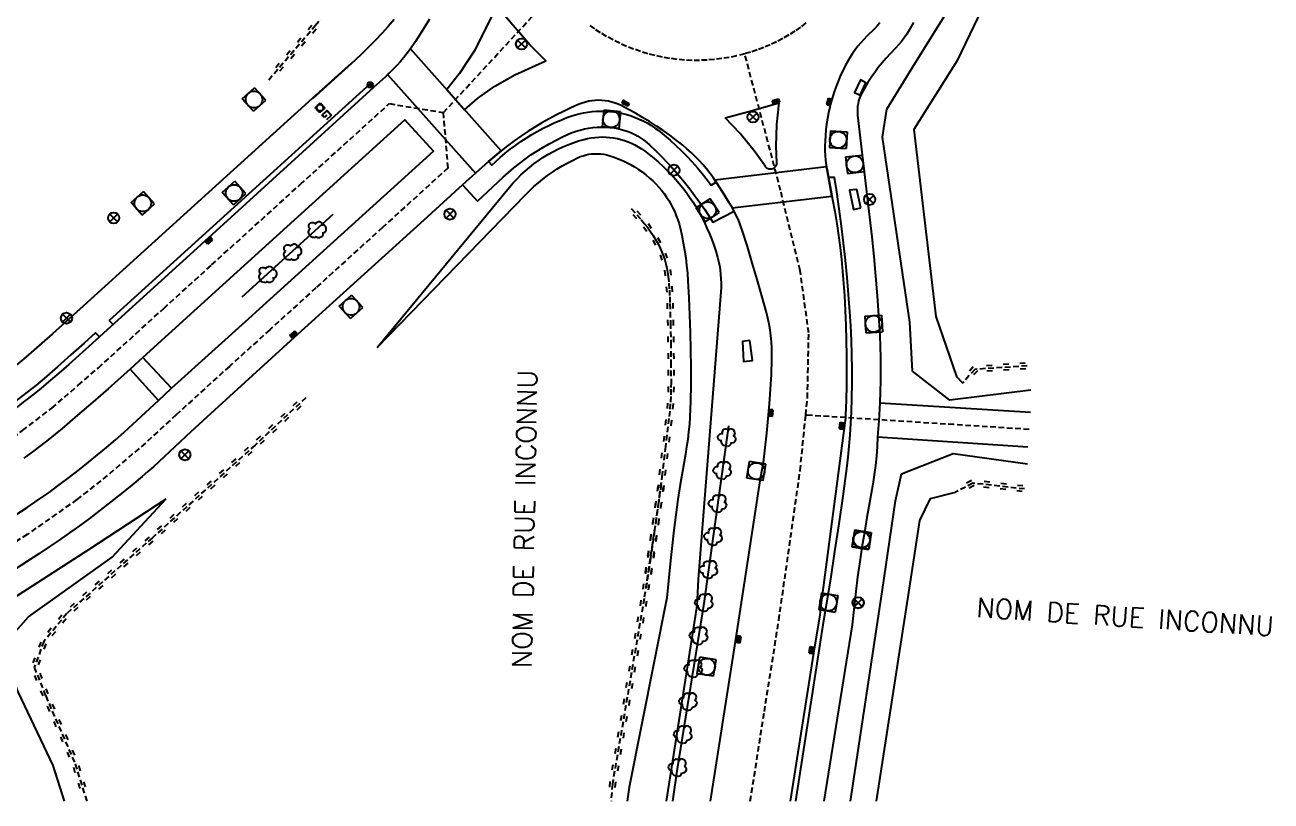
# Model space of a CAD drawing. Header units: millimetres. Extents: x 133000 to 133482, y 131000 to 131989.
# Drawn here: x 133314.9 to 133426.9, y 131000 to 131069.8 of the extents above; entities that cross this region are included whole.
import ezdxf
from ezdxf.enums import TextEntityAlignment as Align

# ---------------------------------------------------------------- set-up
doc = ezdxf.new("R2010")
doc.units = ezdxf.units.MM
doc.linetypes.add('DASHED', pattern=[0.75, 0.5, -0.25])
doc.layers.get('0').update_dxf_attribs({"linetype": 'CONTINUOUS'})
for name, color, linetype in [('W0001', 6, 'DASHED'), ('W0008', 7, 'CONTINUOUS'), ('W0014', 7, 'CONTINUOUS'), ('W0015', 2, 'CONTINUOUS'), ('W0020', 2, 'CONTINUOUS'), ('W0210', 2, 'CONTINUOUS'), ('W0211', 2, 'CONTINUOUS'), ('W0212', 2, 'CONTINUOUS'), ('W0213', 2, 'CONTINUOUS'), ('W0220', 5, 'DASHED'), ('W0302', 3, 'CONTINUOUS'), ('W0400', 7, 'CONTINUOUS'), ('W0412', 7, 'CONTINUOUS'), ('W0420', 7, 'CONTINUOUS'), ('W0421', 7, 'CONTINUOUS'), ('W0469', 7, 'CONTINUOUS'), ('W0856', 7, 'CONTINUOUS'), ('W0989', 7, 'CONTINUOUS')]:
    doc.layers.add(name, color=color, linetype=linetype)
doc.styles.get("Standard").update_dxf_attribs({"font": 'romans.shx', "width": 0.85})

# ---------------------------------------------------------------- blocks, each defined once
blk = doc.blocks.new('t412')
for p, q in [((-0.3, 1.2), (0.3, 1.2)), ((-0.3, 1.2), (-0.3, 0.6)), ((-0.3, 0.6), (0.3, 0.6)), ((-0.3, 0.3), (0.3, 0.3)), ((-0.3, -0.3), (-0.3, 0.3)), ((0, 0.9), (0.3, 0.9)), ((0.3, 0.9), (0.3, 0.6)), ((0.3, 0.3), (0.3, -0.3)), ((0.3, -0.3), (-0.3, -0.3))]:
    blk.add_line(p, q)
blk.add_ellipse((0, 0), major_axis=(0.212, 0.212), ratio=1, start_param=5.497787, end_param=11.780972)
blk = doc.blocks.new('T420')
for p, q in [((0.75, 0.75), (-0.75, 0.75)), ((-0.75, 0.75), (-0.75, -0.75)), ((0.75, 0.75), (0.75, -0.75)), ((0.75, -0.75), (-0.75, -0.75))]:
    blk.add_line(p, q)
blk.add_ellipse((0, 0), major_axis=(-0.53, 0.53), ratio=1, start_param=3.926991, end_param=10.210176)
blk = doc.blocks.new('T400')
for p, q in [((-0.15, 0.3), (0.15, 0.3)), ((-0.15, -0.25), (-0.15, 0.3)), ((-0.15, 0.15), (0.15, 0.15)), ((-0.15, 0), (0.15, 0)), ((0.15, 0.3), (0.15, -0.25)), ((-0.15, -0.15), (0.15, -0.15)), ((-0.15, -0.25), (-0.15, -0.3)), ((-0.15, -0.3), (0.15, -0.3)), ((0.15, -0.3), (0.15, -0.25))]:
    blk.add_line(p, q)
blk = doc.blocks.new('T469')
at = {"color": 0, "linetype": 'Continuous', "flags": 128}
for points in [[(-0.35, 0.35), (0.35, -0.35)], [(-0.35, -0.35), (0.35, 0.35)]]:
    blk.add_lwpolyline(points, dxfattribs=at)
at = {"color": 0, "linetype": 'Continuous'}
blk.add_circle((0, 0), 0.5, dxfattribs=at)
blk = doc.blocks.new('T856')
for p, q in [((-0.125, 0), (0.125, 0)), ((0, 0.125), (0, -0.125))]:
    blk.add_line(p, q)
blk.add_ellipse((0, 0), major_axis=(-0.177, 0.177), ratio=1, start_param=3.9269908, end_param=10.2101761)
blk = doc.blocks.new('t220o')
at = {"color": 0, "linetype": 'Continuous'}
for p, q in [((-0.25, 0.25), (0.25, 0.25)), ((-0.25, -0.25), (0.25, -0.25))]:
    blk.add_line(p, q, dxfattribs=at)
blk = doc.blocks.new('t302o')
for p, q in [((-0.8, 0.51), (-0.86, 0.34)), ((-0.86, 0.34), (-0.86, 0.17)), ((-0.86, 0.17), (-0.74, 0.06)), ((-0.69, 0.63), (-0.8, 0.51)), ((-0.8, -0.06), (-0.74, 0.06)), ((-0.74, 0.06), (-0.69, 0.11)), ((-0.57, 0.69), (-0.69, 0.63)), ((-0.46, 0.69), (-0.57, 0.69)), ((-0.29, 0.63), (-0.46, 0.69)), ((-0.29, 0.63), (-0.17, 0.74)), ((-0.23, 0.57), (-0.29, 0.63)), ((-0.17, 0.74), (-0.06, 0.8)), ((-0.06, 0.8), (0.06, 0.8)), ((0.06, 0.8), (0.23, 0.74)), ((0.23, 0.74), (0.34, 0.63)), ((0.34, 0.63), (0.4, 0.51)), ((0.46, 0.46), (0.34, 0.46)), ((0.4, 0.51), (0.4, 0.46)), ((0.57, 0.4), (0.46, 0.46)), ((0.57, 0.4), (0.69, 0.29)), ((0.69, 0.29), (0.74, 0.17)), ((0.74, 0.06), (0.69, -0.17)), ((0.74, 0.17), (0.74, 0.06)), ((-0.8, -0.17), (-0.8, -0.06)), ((-0.8, -0.23), (-0.8, -0.17)), ((-0.74, -0.34), (-0.8, -0.23)), ((-0.69, -0.4), (-0.74, -0.34)), ((-0.51, -0.46), (-0.69, -0.4)), ((-0.4, -0.46), (-0.51, -0.46)), ((-0.4, -0.46), (-0.34, -0.46)), ((-0.34, -0.46), (-0.34, -0.4)), ((-0.34, -0.51), (-0.34, -0.46)), ((-0.29, -0.63), (-0.34, -0.51)), ((-0.17, -0.74), (-0.29, -0.63)), ((-0.06, -0.8), (-0.17, -0.74)), ((0.06, -0.8), (-0.06, -0.8)), ((0.17, -0.74), (0.06, -0.8)), ((0.23, -0.69), (0.17, -0.74)), ((0.29, -0.46), (0.23, -0.46)), ((0.29, -0.63), (0.23, -0.69)), ((0.46, -0.4), (0.29, -0.46)), ((0.34, -0.51), (0.29, -0.63)), ((0.34, -0.51), (0.34, -0.46)), ((0.57, -0.34), (0.46, -0.4)), ((0.63, -0.29), (0.57, -0.34)), ((0.69, -0.17), (0.63, -0.29))]:
    blk.add_line(p, q)

msp = doc.modelspace()

# ---------------------------------------------------------------- linework, layer by layer
at = {"layer": 'W0001'}
for points in [[(133352.53, 131061.88), (133362.6, 131072.78)], [(133385.11, 131069.93), (133384.61, 131069.55), (133384.1, 131069.2), (133383.56, 131068.86), (133383.02, 131068.54), (133382.46, 131068.25), (133381.9, 131067.98), (133381.32, 131067.73), (133380.73, 131067.51), (133380.14, 131067.31), (133379.61, 131067.16), (133378.88, 131066.97), (133378.22, 131066.83), (133377.56, 131066.73), (133376.89, 131066.65), (133376.22, 131066.59), (133375.55, 131066.57), (133374.87, 131066.57), (133374.2, 131066.6), (133373.53, 131066.66), (133372.86, 131066.75), (133372.2, 131066.86), (133371.54, 131067), (133370.89, 131067.17), (133370.25, 131067.37), (133369.61, 131067.59), (133368.99, 131067.83), (133368.37, 131068.11), (133367.77, 131068.41), (133367.18, 131068.73), (133366.64, 131069.05), (133366.12, 131069.4), (133365.61, 131069.77)], [(133380.11, 131000), (133381.37, 131008.04), (133382.67, 131016.26), (133384.59, 131029.7), (133385.09, 131034.69), (133385.24, 131036.21), (133385.36, 131042.08), (133384.59, 131047.68), (133382.83, 131054.88), (133379.61, 131067.16)], [(133263.64, 131000), (133266.44, 131001.81), (133280.5, 131010.88), (133294.59, 131020.02), (133302.06, 131024.87), (133309.9, 131029.96), (133312.02, 131031.37), (133314.68, 131033.3), (133317.31, 131035.32), (133319.69, 131037.37), (133321.5, 131038.95), (133324.86, 131041.99), (133327.37, 131044.28), (133331.68, 131048.19), (133339.66, 131055.43), (133347.65, 131062.68), (133352.53, 131061.88)], [(133352.93, 131056.9), (133352.53, 131061.88)], [(133352.93, 131056.9), (133347.04, 131051.55), (133341.05, 131046.12), (133336.9, 131042.35), (133333.28, 131039.07), (133328.49, 131034.72), (133325.72, 131032.17), (133322.3, 131029.25), (133319.57, 131027.09), (133315.1, 131023.97), (133306.44, 131018.36), (133297.78, 131012.75), (133290.91, 131008.3), (133280.18, 131001.36), (133278.08, 131000)], [(133405.18, 131033.4), (133398.41, 131033.83), (133385.09, 131034.69)]]:
    msp.add_lwpolyline(points, dxfattribs=at)
at = {"layer": 'W0008'}
for points in [[(133351.28, 131070.27), (133350.44, 131068.93), (133350, 131068.26), (133349.55, 131067.6), (133349.27, 131067.21), (133348.97, 131066.84), (133348.66, 131066.47), (133348.34, 131066.12), (133347.83, 131065.61), (133347.31, 131065.1), (133346.78, 131064.61), (133346.24, 131064.14)], [(133391.75, 131069.95), (133391.53, 131069.69), (133391.29, 131069.44), (133390.59, 131068.75), (133390.31, 131068.46), (133390.04, 131068.16), (133389.78, 131067.85), (133389.53, 131067.53), (133389.3, 131067.2), (133389.08, 131066.86), (133388.87, 131066.51), (133388.68, 131066.15), (133388.45, 131065.7), (133388.23, 131065.24), (133388.03, 131064.77), (133387.85, 131064.3), (133387.68, 131063.82), (133387.52, 131063.34), (133387.38, 131062.85), (133387.26, 131062.35), (133387.14, 131061.85), (133387.05, 131061.35), (133386.97, 131060.84), (133386.91, 131060.33), (133386.86, 131059.82), (133386.83, 131059.31), (133386.82, 131058.88), (133386.82, 131058.45), (133386.85, 131058.02), (133386.88, 131057.59), (133386.94, 131057.16), (133387.01, 131056.74), (133387.51, 131054.06), (133387.7, 131052.99), (133387.88, 131051.92), (133388.03, 131050.84), (133388.18, 131049.76), (133388.3, 131048.68), (133388.41, 131047.59), (133388.5, 131046.51), (133388.57, 131045.42), (133388.65, 131044.08), (133388.7, 131042.74), (133388.74, 131041.4), (133388.76, 131040.06), (133388.77, 131038.71), (133388.76, 131037.37), (133388.73, 131036.03), (133388.68, 131034.69), (133388.68, 131034.57), (133388.66, 131034.44), (133387.57, 131026.02), (133386.46, 131017.6), (133386.35, 131016.71), (133385.88, 131013.85), (133383.69, 131000)], [(133346.24, 131064.14), (133330.7, 131050), (133320.64, 131040.84), (133319.74, 131040.04), (133318.84, 131039.24), (133317.93, 131038.46), (133317.02, 131037.68), (133316.31, 131037.09), (133315.59, 131036.51), (133314.87, 131035.94), (133314.13, 131035.38), (133313.34, 131034.79), (133312.55, 131034.21), (133311.74, 131033.64), (133310.91, 131033.07), (133310.08, 131032.5), (133309.24, 131031.95), (133293.55, 131021.77), (133265.37, 131003.49), (133259.99, 131000)], [(133381.06, 131029.17), (133381.28, 131030.43), (133381.45, 131031.74), (133381.59, 131033.06), (133381.72, 131034.38), (133381.83, 131035.7), (133381.92, 131037.03), (133382, 131038.35), (133382.05, 131039.67), (133382.05, 131040.21), (133382.04, 131040.75), (133382.01, 131041.28), (133381.96, 131041.81), (133381.89, 131042.35), (133381.79, 131042.87), (133381.68, 131043.4), (133381.55, 131043.92), (133381.15, 131045.4), (133380.73, 131046.88), (133380.29, 131048.36), (133379.85, 131049.83), (133379.39, 131051.3), (133379.26, 131051.65), (133379.13, 131052.01), (133378.98, 131052.35), (133378.82, 131052.69), (133378.65, 131053.03), (133378.44, 131053.41), (133378.21, 131053.78), (133377.63, 131054.7), (133377.05, 131055.61), (133376.77, 131056.03), (133376.47, 131056.43), (133376.16, 131056.83), (133375.84, 131057.21), (133375.5, 131057.58), (133375.15, 131057.94), (133374.79, 131058.29), (133374.41, 131058.63), (133374.03, 131058.95), (133373.45, 131059.4), (133372.87, 131059.84), (133372.27, 131060.26), (133371.67, 131060.67), (133371.05, 131061.07), (133370.43, 131061.45), (133369.8, 131061.81), (133369.15, 131062.16), (133368.5, 131062.5), (133368.23, 131062.62), (133367.95, 131062.73), (133367.66, 131062.82), (133367.37, 131062.89), (133367.07, 131062.94), (133366.77, 131062.97), (133366.47, 131062.98), (133366.17, 131062.97), (133365.87, 131062.94), (133365.58, 131062.89), (133365.28, 131062.82), (133365, 131062.73), (133364.72, 131062.62), (133364.03, 131062.32), (133363.36, 131062.01), (133362.69, 131061.68), (133362.03, 131061.33), (133361.38, 131060.96), (133360.74, 131060.58), (133360.11, 131060.18), (133359.49, 131059.77), (133358.88, 131059.34), (133358.29, 131058.89), (133357.7, 131058.43), (133357.13, 131057.96), (133356.56, 131057.47), (133354.23, 131055.38), (133350.77, 131052.21), (133338.77, 131041.35), (133331.24, 131034.5), (133329.8, 131033.18), (133328.36, 131031.84), (133326.92, 131030.5), (133326.44, 131030.05), (133325.94, 131029.61), (133325.44, 131029.18), (133324.51, 131028.4), (133323.57, 131027.64), (133322.62, 131026.88), (133321.66, 131026.14), (133320.7, 131025.41), (133319.8, 131024.75), (133318.89, 131024.1), (133317.98, 131023.46), (133317.06, 131022.84), (133316.13, 131022.23), (133298.5, 131010.8)], [(133314.08, 131025.72), (133315.08, 131026.38), (133316.07, 131027.06), (133317.06, 131027.74), (133317.98, 131028.41), (133318.9, 131029.1), (133319.8, 131029.8), (133320.62, 131030.45), (133321.43, 131031.11), (133322.23, 131031.78), (133323.03, 131032.46), (133323.81, 131033.16), (133324.58, 131033.86), (133326.91, 131036.01), (133328.06, 131037.1), (133335.03, 131043.36), (133351.62, 131058.41), (133349.05, 131061.22), (133332.66, 131046.38), (133325.5, 131039.88), (133324.37, 131038.83), (133322.37, 131037.06), (133321, 131035.86), (133319.62, 131034.67), (133318.23, 131033.49), (133317.61, 131032.97), (133316.97, 131032.46), (133316.33, 131031.96), (133315.56, 131031.38), (133314.79, 131030.82)], [(133391.74, 131035.8), (133405.31, 131034.94)], [(133391.54, 131032.74), (133405.05, 131031.85)], [(133376.53, 131000), (133378.87, 131014.92), (133381.06, 131029.17)]]:
    msp.add_lwpolyline(points, dxfattribs=at)
at = {"layer": 'W0014'}
for points in [[(133348.1, 131070.24), (133347.54, 131069.6), (133346.97, 131068.98), (133346.39, 131068.37), (133345.79, 131067.76), (133345.18, 131067.17), (133344.57, 131066.59), (133340.76, 131063.1)], [(133394.78, 131069.96), (133394.38, 131069.27), (133394.17, 131068.93), (133393.94, 131068.6), (133393.7, 131068.28), (133393.44, 131067.97), (133393.17, 131067.67), (133392.68, 131067.16), (133392.31, 131066.76), (133391.96, 131066.35), (133391.61, 131065.92), (133391.29, 131065.48), (133390.97, 131065.03), (133390.68, 131064.57), (133390.4, 131064.1), (133390.13, 131063.63), (133390.02, 131063.4), (133389.93, 131063.16), (133389.85, 131062.92), (133389.8, 131062.67), (133389.76, 131062.42), (133389.74, 131062.17), (133389.74, 131061.91), (133389.76, 131061.66), (133390.83, 131052.48), (133391.03, 131050.71), (133391.21, 131048.94), (133391.37, 131047.18), (133391.51, 131045.41), (133391.63, 131043.63), (133391.74, 131041.86), (133391.78, 131040.85), (133391.81, 131039.83), (133391.82, 131038.81), (133391.81, 131037.8), (133391.78, 131036.78), (133391.74, 131035.8), (133391.65, 131034.18), (133391.54, 131032.74), (133391.51, 131031.86), (133391.44, 131031.01), (133391.35, 131030.16), (133391.24, 131029.32), (133391.12, 131028.48), (133390.98, 131027.64), (133390.83, 131026.8), (133390.59, 131025.48), (133390.36, 131024.15), (133390.14, 131022.83), (133389.94, 131021.49), (133389.76, 131020.16), (133389.59, 131018.83), (133389.44, 131017.49), (133389.26, 131015.83), (133386.73, 131000)], [(133344.25, 131066.32), (133340.71, 131063.13), (133318.53, 131043.04), (133317.36, 131041.98), (133316.17, 131040.94), (133314.98, 131039.91), (133314.25, 131039.31), (133313.52, 131038.71), (133312.78, 131038.13), (133312, 131037.54), (133311.2, 131036.95), (133310.4, 131036.38), (133309.43, 131035.7), (133308.45, 131035.04), (133307.46, 131034.39), (133291.92, 131024.26), (133261.78, 131004.76), (133254.44, 131000)], [(133346.24, 131064.14), (133345.93, 131064.45), (133342.4, 131061.26), (133322.46, 131043.2)], [(133356.56, 131057.47), (133356.88, 131057.15), (133357.2, 131057.45), (133357.63, 131057.84), (133358.08, 131058.22), (133358.53, 131058.58), (133359, 131058.93), (133359.48, 131059.27), (133359.96, 131059.59), (133360.46, 131059.9), (133360.96, 131060.19), (133361.48, 131060.47), (133362, 131060.73), (133362.52, 131060.98), (133363.06, 131061.21), (133363.6, 131061.43), (133363.97, 131061.56), (133364.35, 131061.67), (133364.73, 131061.77), (133365.11, 131061.85), (133365.5, 131061.91), (133365.89, 131061.96), (133366.28, 131061.99), (133366.68, 131062), (133367.07, 131061.99), (133367.46, 131061.97), (133367.85, 131061.93), (133368.24, 131061.87), (133368.63, 131061.79), (133369.01, 131061.7), (133369.39, 131061.59), (133369.76, 131061.45), (133370.13, 131061.3), (133370.49, 131061.13), (133370.83, 131060.95), (133371.17, 131060.74), (133371.5, 131060.52), (133371.82, 131060.29), (133372.36, 131059.85), (133372.89, 131059.4), (133373.41, 131058.93), (133373.92, 131058.45), (133374.41, 131057.95), (133374.88, 131057.44), (133375.35, 131056.92), (133375.79, 131056.39), (133376.23, 131055.84), (133376.59, 131055.36), (133377.05, 131055.61)], [(133354.23, 131055.38), (133355.57, 131053.92), (133357.89, 131056.07), (133358.36, 131056.5), (133358.85, 131056.92), (133359.35, 131057.31), (133359.86, 131057.7), (133360.38, 131058.07), (133360.92, 131058.42), (133361.46, 131058.75), (133362.02, 131059.07), (133362.58, 131059.38), (133363.15, 131059.66), (133363.73, 131059.93), (133364.09, 131060.08), (133364.45, 131060.2), (133364.82, 131060.31), (133365.19, 131060.41), (133365.57, 131060.48), (133365.95, 131060.53), (133366.33, 131060.56), (133366.72, 131060.58), (133367.1, 131060.57), (133367.49, 131060.54), (133367.87, 131060.5), (133368.19, 131060.44), (133368.51, 131060.37), (133368.82, 131060.28), (133369.13, 131060.17), (133369.43, 131060.05), (133369.72, 131059.91), (133370.01, 131059.75), (133370.28, 131059.58), (133370.55, 131059.39), (133370.8, 131059.19), (133371.05, 131058.97), (133371.6, 131058.45), (133372.14, 131057.9), (133372.67, 131057.35), (133373.19, 131056.78), (133373.69, 131056.21), (133374.18, 131055.62), (133374.66, 131055.02), (133375.12, 131054.41), (133375.57, 131053.79), (133376.01, 131053.16), (133376.43, 131052.51), (133376.74, 131052.02), (133378.65, 131053.03)], [(133384.2, 131000), (133386.73, 131016.24), (133386.93, 131017.45), (133387.34, 131019.94), (133387.72, 131022.42), (133388.09, 131024.91), (133388.45, 131027.4), (133388.78, 131029.9), (133388.9, 131030.9), (133389, 131031.91), (133389.09, 131032.93), (133389.15, 131033.94), (133389.2, 131034.96), (133389.24, 131036.25), (133389.26, 131037.54), (133389.26, 131038.83), (133389.24, 131040.12), (133389.2, 131041.41), (133389.14, 131042.7), (133389.06, 131043.98), (133388.95, 131045.53), (133388.82, 131047.07), (133388.67, 131048.61), (133388.5, 131050.15), (133388.31, 131051.68), (133388.1, 131053.22), (133387.88, 131054.75), (133387.68, 131056.04), (133387.14, 131056.04)], [(133322.83, 131042.84), (133322.46, 131043.2)], [(133321.24, 131042.09), (133320.22, 131041.16), (133319.03, 131040.1), (133317.82, 131039.04), (133316.61, 131037.99), (133315.86, 131037.36), (133315.09, 131036.74), (133314.32, 131036.14), (133313.51, 131035.52), (133312.68, 131034.91), (133311.85, 131034.32), (133310.86, 131033.63), (133309.85, 131032.95), (133308.85, 131032.28), (133293.3, 131022.15), (133265.1, 131003.91), (133265.36, 131003.48)], [(133321.61, 131041.73), (133321.24, 131042.09)], [(133328.06, 131037.1), (133325.5, 131039.88)], [(133326.91, 131036.01), (133324.37, 131038.83)]]:
    msp.add_lwpolyline(points, dxfattribs=at)
at = {"layer": 'W0015'}
for points in [[(133354.42, 131062.13), (133355.57, 131063.15), (133357.14, 131064.24), (133358.94, 131065.28), (133361.73, 131066.53), (133360.31, 131067.93), (133358.58, 131069.95), (133357.32, 131071.48), (133356.45, 131069.7), (133355.27, 131067.41), (133353.96, 131065.38), (133352.81, 131063.96)], [(133377.84, 131061.41), (133379.86, 131061.94), (133381.85, 131062.52), (133382.68, 131062.76), (133382.46, 131060.81), (133382.4, 131058.85), (133382.45, 131057.33), (133382.45, 131057.24), (133382.43, 131057.16), (133382.4, 131057.08), (133382.35, 131057), (133382.28, 131056.94), (133382.21, 131056.88), (133382.13, 131056.83), (133382.04, 131056.8), (133381.96, 131056.79), (133381.88, 131056.79), (133381.8, 131056.8), (133381.72, 131056.82), (133381.64, 131056.86), (133381.57, 131056.9), (133381.51, 131056.96), (133381.46, 131057.02), (133380.47, 131058.44), (133379.2, 131059.99)]]:
    msp.add_lwpolyline(points, close=True, dxfattribs=at)
at = {"layer": 'W0020'}
msp.add_lwpolyline([(133357.7, 131058.43), (133349.55, 131067.6), (133349.27, 131067.21), (133348.97, 131066.84), (133348.66, 131066.47), (133348.34, 131066.12), (133347.83, 131065.61), (133347.5, 131065.29), (133355.41, 131056.44), (133356.56, 131057.47), (133357.13, 131057.96), (133357.7, 131058.43)], dxfattribs=at)
msp.add_lwpolyline([(133376.91, 131055.81), (133377.05, 131055.61), (133377.63, 131054.7), (133378.21, 131053.78), (133378.44, 131053.41), (133378.49, 131053.31), (133387.45, 131054.38), (133387.01, 131056.74), (133386.96, 131057.01)], close=True, dxfattribs=at)
at = {"layer": 'W0210'}
for points in [[(133346.56, 131040.76), (133359.91, 131054.5), (133360.28, 131054.87), (133360.66, 131055.22), (133361.06, 131055.57), (133361.46, 131055.9), (133361.88, 131056.22), (133362.31, 131056.52), (133362.74, 131056.81), (133363.19, 131057.08), (133363.64, 131057.34), (133364.11, 131057.58), (133364.58, 131057.81), (133364.82, 131057.92), (133365.08, 131058), (133365.34, 131058.08), (133365.6, 131058.13), (133365.87, 131058.17), (133366.14, 131058.18), (133366.41, 131058.18), (133366.68, 131058.17), (133366.95, 131058.13), (133367.21, 131058.08), (133367.47, 131058), (133367.86, 131057.87), (133368.24, 131057.73), (133368.62, 131057.57), (133368.99, 131057.39), (133369.35, 131057.2), (133369.71, 131056.99), (133370.05, 131056.77), (133370.39, 131056.54), (133370.71, 131056.29), (133371.03, 131056.02), (133371.33, 131055.75), (133371.62, 131055.46), (133371.88, 131055.18), (133372.13, 131054.89), (133372.36, 131054.6), (133372.58, 131054.29), (133372.78, 131053.97), (133372.97, 131053.64), (133373.15, 131053.3), (133373.31, 131052.96), (133373.45, 131052.61), (133373.58, 131052.25), (133373.7, 131051.89), (133373.79, 131051.52), (133373.94, 131050.85), (133374.08, 131050.18), (133374.19, 131049.5), (133374.3, 131048.82), (133374.38, 131048.14), (133374.45, 131047.45), (133374.5, 131046.77), (133374.58, 131045.22), (133374.65, 131043.67), (133374.7, 131042.11), (133374.73, 131040.56), (133374.75, 131039.01), (133374.75, 131037.45), (133374.73, 131035.9), (133374.71, 131035.22), (133374.68, 131034.54), (133374.63, 131033.86), (133374.56, 131033.19), (133374.48, 131032.51), (133374.38, 131031.84), (133374.27, 131031.17), (133374.03, 131029.81), (133373.81, 131028.45), (133373.6, 131027.09), (133373.41, 131025.72), (133373.24, 131024.35), (133373.08, 131022.98), (133372.93, 131021.61), (133372.6, 131018.28), (133369.22, 131001.25), (133369.04, 131000)], [(133327.56, 131027.12), (133320.61, 131022.59), (133312.86, 131017.59), (133308.79, 131013.74)]]:
    msp.add_lwpolyline(points, dxfattribs=at)
at = {"layer": 'W0211'}
for points in [[(133405.34, 131036.93), (133398.04, 131036.03), (133394.68, 131038.64), (133394.45, 131043.03), (133392, 131059.68), (133392.39, 131062.17), (133394.73, 131065.98), (133398.54, 131072.14), (133399.91, 131077.07), (133403.66, 131086), (133412.13, 131093.26)], [(133389.11, 131000), (133391.97, 131018.81), (133393.15, 131026.99), (133393.71, 131029.4), (133398.34, 131031.23), (133405.03, 131030.3)]]:
    msp.add_lwpolyline(points, dxfattribs=at)
at = {"layer": 'W0212'}
for points in [[(133391.44, 131000), (133394.42, 131019.13), (133395.34, 131025.23), (133396.31, 131027.2), (133398.57, 131027.76)], [(133318.44, 131000), (133317.43, 131003.2), (133314.33, 131009.76), (133312.67, 131013.69), (133315.22, 131016.57), (133322.73, 131021.91), (133327.56, 131027.12)]]:
    msp.add_lwpolyline(points, dxfattribs=at)
at = {"layer": 'W0213'}
for points in [[(133412.13, 131093.26), (133411.41, 131091.12), (133407.63, 131087.93), (133403.21, 131078.77), (133401, 131071.34), (133398.68, 131066.5), (133394.81, 131060.37), (133396.8, 131043.55), (133398.64, 131038.15), (133399.18, 131037.58)], [(133346.56, 131040.76), (133358.46, 131055.17), (133358.79, 131055.55), (133359.14, 131055.92), (133359.49, 131056.27), (133359.87, 131056.62), (133360.25, 131056.94), (133360.65, 131057.26), (133361.05, 131057.55), (133361.47, 131057.84), (133361.9, 131058.1), (133362.34, 131058.35), (133362.79, 131058.58), (133363.25, 131058.79), (133363.71, 131058.99), (133364.19, 131059.17), (133364.66, 131059.33), (133365.15, 131059.47), (133365.48, 131059.55), (133365.81, 131059.61), (133366.14, 131059.65), (133366.48, 131059.68), (133366.82, 131059.69), (133367.15, 131059.68), (133367.49, 131059.65), (133367.82, 131059.6), (133368.16, 131059.54), (133368.48, 131059.46), (133368.81, 131059.36), (133369.12, 131059.25), (133369.43, 131059.12), (133369.74, 131058.97), (133370.03, 131058.81), (133370.32, 131058.63), (133370.6, 131058.43), (133371.02, 131058.11), (133371.44, 131057.77), (133371.85, 131057.42), (133372.25, 131057.06), (133372.63, 131056.68), (133373.01, 131056.3), (133373.37, 131055.9), (133373.71, 131055.51), (133374.03, 131055.12), (133374.34, 131054.71), (133374.64, 131054.29), (133374.93, 131053.87), (133375.2, 131053.43), (133375.46, 131052.99), (133375.73, 131052.5), (133375.98, 131052.01), (133376.21, 131051.5), (133376.43, 131050.99), (133376.64, 131050.48), (133376.83, 131049.96), (133377, 131049.43), (133377.15, 131048.89), (133377.25, 131048.51), (133377.33, 131048.12), (133377.39, 131047.73), (133377.44, 131047.34), (133377.47, 131046.95), (133377.48, 131046.55), (133377.48, 131046.15), (133377.45, 131045.76), (133375.42, 131019.94), (133375.3, 131017.54), (133372.54, 131000)]]:
    msp.add_lwpolyline(points, dxfattribs=at)
at = {"layer": 'W0220'}
for points in [[(133336.81, 131064.83), (133341, 131069.7), (133341.48, 131070.28)], [(133369.41, 131053.25), (133370.29, 131052.26), (133370.58, 131051.92), (133370.86, 131051.57), (133371.12, 131051.21), (133371.36, 131050.84), (133371.59, 131050.46), (133371.81, 131050.07), (133372.01, 131049.68), (133372.16, 131049.33), (133372.3, 131048.98), (133372.42, 131048.63), (133372.52, 131048.27), (133372.6, 131047.9), (133372.67, 131047.53), (133372.72, 131047.16), (133372.78, 131046.55), (133372.83, 131045.93), (133372.86, 131045.32), (133372.88, 131044.71), (133372.93, 131042.95), (133372.96, 131041.19), (133372.97, 131039.44), (133372.98, 131037.68), (133372.97, 131037.02), (133372.95, 131036.36), (133372.91, 131035.71), (133372.86, 131035.05), (133372.79, 131034.39), (133372.49, 131031.88), (133372.18, 131029.37), (133371.85, 131026.86), (133371.5, 131024.35), (133371.14, 131021.85), (133370.74, 131019.15)], [(133404.99, 131039.11), (133400.3, 131038.8), (133399.17, 131037.55)], [(133340.15, 131036.25), (133335.58, 131031.98), (133326.36, 131023.67), (133318.66, 131016.85), (133316.6, 131014.35), (133315.73, 131012.02), (133316.76, 131009.45), (133319.41, 131003.34), (133320.45, 131000)], [(133372.1, 131028.46), (133370.56, 131018.2), (133367.71, 131001.53), (133367.59, 131000)], [(133404.77, 131028.05), (133400.12, 131028.57), (133398.57, 131027.76)]]:
    msp.add_lwpolyline(points, dxfattribs=at)
at = {"layer": 'W0302'}
for points in [[(133342.57, 131052.72), (133334.39, 131045.28)], [(133378.14, 131033.73), (133375.92, 131017.77), (133373.54, 131002.9), (133373.1, 131000)]]:
    msp.add_lwpolyline(points, dxfattribs=at)
at = {"layer": 'W0421'}
for points in [[(133389.98, 131063.45), (133390.49, 131064.54), (133390, 131064.83), (133389.47, 131063.69)], [(133390.03, 131053.31), (133389.68, 131054.96), (133389.04, 131054.9), (133389.4, 131053.18)], [(133380.08, 131041.4), (133379.42, 131041.31), (133379.5, 131039.5), (133380.32, 131039.61)]]:
    msp.add_lwpolyline(points, close=True, dxfattribs=at)

# ---------------------------------------------------------------- block references
at = {"layer": 'W0220'}
for p, rotation in [((133340.72, 131069.38), 49.35032591902808), ((133339.74, 131068.24), 49.35032591902808), ((133338.77, 131067.1), 49.35032591902808), ((133337.79, 131065.97), 49.35032591902808), ((133369.89, 131052.7), 311.7234008993905), ((133370.86, 131051.56), 305.9095412987654), ((133371.68, 131050.3), 298.9329097772796), ((133372.31, 131048.94), 288.5437867749394), ((133372.68, 131047.49), 277.5024951917517), ((133372.82, 131046), 274.4179142145334), ((133372.89, 131044.5), 271.3786285193639), ((133372.93, 131043), 271.3786285193639), ((133372.95, 131041.5), 270.9814555570377), ((133372.97, 131040), 270.5842825956361), ((133372.98, 131038.5), 270.1871096333727), ((133400.17, 131038.66), 227.7880200949392), ((133401.61, 131038.89), 183.7776245659274), ((133403.11, 131038.99), 183.7776245659274), ((133404.6, 131039.09), 183.7776245659274), ((133372.97, 131037), 268.0044039636866), ((133339.34, 131035.5), 223.0313136791167), ((133372.89, 131035.5), 265.3589117113625), ((133338.25, 131034.48), 223.0313136791167), ((133372.74, 131034.01), 263.2029241132672), ((133337.15, 131033.45), 223.0313136791167), ((133334.95, 131031.42), 222.0373211070324), ((133336.05, 131032.43), 223.0313136791167), ((133372.57, 131032.52), 263.2029241132672), ((133333.83, 131030.41), 222.0373211070324), ((133372.38, 131031.03), 262.8591872921708), ((133332.72, 131029.41), 222.0373211070324), ((133372.2, 131029.54), 262.8591872921708), ((133331.61, 131028.4), 222.0373211070324), ((133372.05, 131028.14), 261.4479232659992), ((133399.89, 131028.46), 207.8819635828125), ((133401.36, 131028.44), 173.5774149837112), ((133402.85, 131028.27), 173.5774149837112), ((133330.49, 131027.4), 222.0373211070324), ((133372, 131028.06), 262.5154504696879), ((133404.34, 131028.1), 173.5774149837112), ((133329.38, 131026.39), 222.0373211070324), ((133371.81, 131026.57), 262.1717136483217), ((133371.83, 131026.66), 261.4479232659992), ((133328.26, 131025.39), 222.0373211070324), ((133371.61, 131025.18), 261.4479232659992), ((133371.6, 131025.08), 262.1717136483217), ((133327.15, 131024.38), 222.0373211070324), ((133371.38, 131023.69), 261.4479232659992), ((133326.03, 131023.38), 221.5544137131739), ((133371.39, 131023.6), 261.8279768269834), ((133323.79, 131021.39), 221.5544137131739), ((133324.91, 131022.39), 221.5544137131739), ((133371.16, 131022.21), 261.4479232659992), ((133371.18, 131022.11), 261.8279768269834), ((133322.67, 131020.4), 221.5544137131739), ((133370.94, 131020.73), 261.4479232659992), ((133370.96, 131020.63), 261.6561084158379), ((133321.54, 131019.4), 221.5544137131739), ((133370.72, 131019.24), 261.4479232659992), ((133320.42, 131018.41), 221.5544137131739), ((133319.3, 131017.41), 221.5544137131739), ((133370.48, 131017.76), 260.3121905080013), ((133318.25, 131016.35), 230.4409240702183), ((133370.23, 131016.28), 260.3121905080013), ((133317.29, 131015.19), 230.4409240702183), ((133369.98, 131014.8), 260.3121905080013), ((133316.46, 131013.97), 249.6464220617196), ((133315.93, 131012.56), 249.6464220617196), ((133369.73, 131013.32), 260.3121905080013), ((133369.47, 131011.85), 260.3121905080013), ((133316.08, 131011.16), 291.6401647539857), ((133369.22, 131010.37), 260.3121905080013), ((133316.63, 131009.77), 291.6401647539857), ((133317.22, 131008.39), 293.502337390985), ((133368.97, 131008.89), 260.3121905080013), ((133317.81, 131007.01), 293.502337390985), ((133368.72, 131007.41), 260.3121905080013), ((133368.46, 131005.93), 260.3121905080013), ((133318.41, 131005.64), 293.502337390985), ((133319.01, 131004.26), 293.502337390985), ((133368.21, 131004.45), 260.3121905080013), ((133319.56, 131002.87), 287.198541220093), ((133367.96, 131002.97), 260.3121905080013), ((133320, 131001.43), 287.198541220093), ((133367.71, 131001.49), 265.3034274113792)]:
    msp.add_blockref('t220o', p, dxfattribs=dict(at, rotation=rotation))
at = {"layer": 'W0302'}
for p, rotation in [((133341.05, 131051.33), 222.2621876087852), ((133338.83, 131049.32), 222.2621876087852), ((133336.61, 131047.3), 222.2621876087852), ((133377.98, 131032.63), 262.0917606546389), ((133377.57, 131029.66), 262.0917606546389), ((133377.16, 131026.69), 262.0917606546389), ((133376.75, 131023.72), 262.0917606546389), ((133376.33, 131020.75), 262.0917606546389), ((133375.92, 131017.78), 262.0917606546389), ((133375.45, 131014.81), 260.9196356617112), ((133374.97, 131011.85), 260.9196356617112), ((133374.5, 131008.89), 260.9196356617112), ((133374.03, 131005.93), 260.9196356617112), ((133373.55, 131002.96), 260.9196356617112)]:
    msp.add_blockref('t302o', p, dxfattribs=dict(at, rotation=rotation))
at = {"layer": 'W0400'}
for p, rotation in [((133387.21, 131062.84), 345.6710579142854), ((133368.89, 131062.71), 242.7437029593633), ((133382.39, 131062.88), 286.1443387799929), ((133331.44, 131050.36), 132.128256456005), ((133339.04, 131041.93), 132.1727558349802), ((133381.96, 131034.88), 175.2371268144185), ((133388.31, 131033.73), 352.5810485804765), ((133379.06, 131014.52), 171.0741171287229), ((133385.59, 131013.57), 351.0373504178723)]:
    msp.add_blockref('T400', p, dxfattribs=dict(at, rotation=rotation))
at = {"layer": 'W0412'}
for p, rotation in [((133341.4, 131062.3), 222.599034677945), ((133341.43, 131062.32), 222.1737600736987)]:
    msp.add_blockref('t412', p, dxfattribs=dict(at, rotation=rotation))
at = {"layer": 'W0420'}
for p, rotation in [((133335.49, 131063.05), 222.1737600736987), ((133367.61, 131061.28), 353.9619605375271), ((133388.01, 131059.43), 86.58956755448379), ((133389.51, 131057.23), 96.65770762533687), ((133333.7, 131054.65), 222.128256456005), ((133325.49, 131053.73), 222.1737600736987), ((133376.28, 131053.1), 303.2377540518655), ((133344.21, 131044.42), 222.1727558349802), ((133391.2, 131042.89), 93.39687389316244), ((133380.65, 131029.66), 261.2713613223135), ((133390.11, 131023.47), 80.82924136705066), ((133390.13, 131023.52), 81.16096883969146), ((133387.13, 131017.85), 80.69714418293353), ((133376.19, 131012.07), 260.9196356617112)]:
    msp.add_blockref('T420', p, dxfattribs=dict(at, rotation=rotation))
at = {"layer": 'W0469'}
for p in [(133359.54, 131068.04), (133380.35, 131061.48), (133373.24, 131056.7), (133390.83, 131054.07), (133353.1, 131052.75), (133322.87, 131052.41), (133318.63, 131043.4), (133329.27, 131031.12), (133389.8, 131017.82), (133389.81, 131017.83)]:
    msp.add_blockref('T469', p, dxfattribs=at)
at = {"layer": 'W0856'}
msp.add_blockref('T856', (133345.94, 131064.37), dxfattribs=at)

# ---------------------------------------------------------------- texts
at = {"layer": 'W0989'}
for rotation, p in [(88.8864, (133359.56, 131011.96)), (356.325, (133400.45, 131017.42))]:
    msp.add_text('NOM DE RUE INCONNU', height=1.75, rotation=rotation, dxfattribs=at).set_placement(p, align=Align.MIDDLE_LEFT)

doc.saveas('drawing.dxf')
